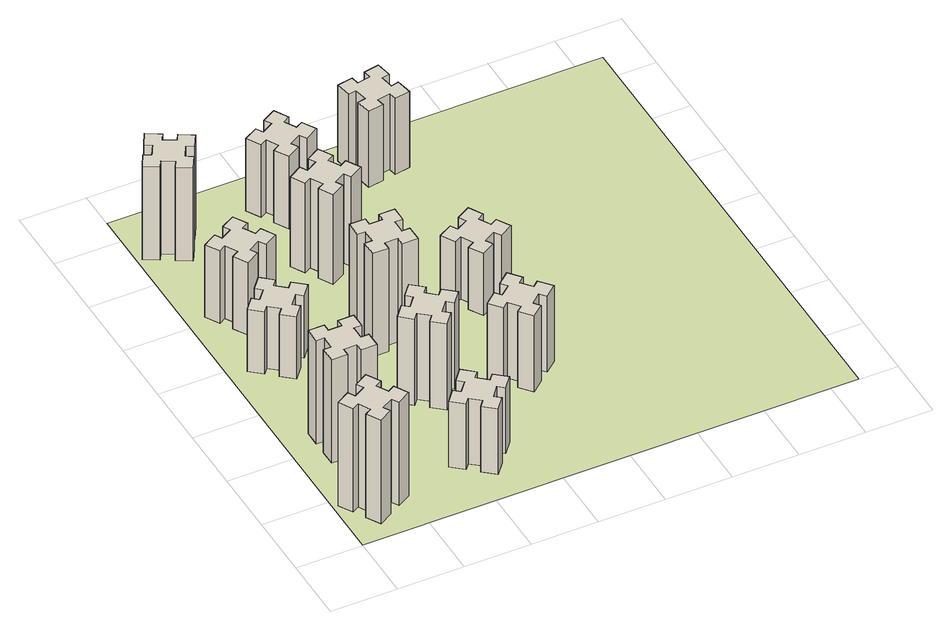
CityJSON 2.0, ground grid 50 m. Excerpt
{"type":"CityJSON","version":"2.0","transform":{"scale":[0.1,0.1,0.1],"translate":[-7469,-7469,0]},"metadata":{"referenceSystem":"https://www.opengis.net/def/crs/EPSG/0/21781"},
"CityObjects":{
"building1":{"type":"Building","attributes":{"class":"1000","function":"1000","usage":"1000","yearOfConstruction":2016,"roofType":"1000","measuredHeight":90,"storeysAboveGround":30,"storeysBelowGround":0},"geometry":[{"type":"Solid","lod":"1","boundaries":[[[[0,1,2,3,4,5,6,7,8,9,10,11,12,13,14,15,16,17,18,19]],[[17,16,20,21]],[[16,15,22,20]],[[15,14,23,22]],[[14,13,24,23]],[[13,12,25,24]],[[12,11,26,25]],[[11,10,27,26]],[[10,9,28,27]],[[9,8,29,28]],[[8,7,30,29]],[[7,6,31,30]],[[6,5,32,31]],[[5,4,33,32]],[[4,3,34,33]],[[3,2,35,34]],[[2,1,36,35]],[[1,0,37,36]],[[0,19,38,37]],[[19,18,39,38]],[[18,17,21,39]],[[24,25,26,27,28,29,30,31,32,33,34,35,36,37,38,39,21,20,22,23]]]]}]},
"building2":{"type":"Building","attributes":{"class":"1000","function":"1000","usage":"1000","yearOfConstruction":2016,"roofType":"1000","measuredHeight":90,"storeysAboveGround":30,"storeysBelowGround":0},"geometry":[{"type":"Solid","lod":"1","boundaries":[[[[40,41,42,43,44,45,46,47,48,49,50,51,52,53,54,55,56,57,58,59]],[[57,56,60,61]],[[56,55,62,60]],[[55,54,63,62]],[[54,53,64,63]],[[53,52,65,64]],[[52,51,66,65]],[[51,50,67,66]],[[50,49,68,67]],[[49,48,69,68]],[[48,47,70,69]],[[47,46,71,70]],[[46,45,72,71]],[[45,44,73,72]],[[44,43,74,73]],[[43,42,75,74]],[[42,41,76,75]],[[41,40,77,76]],[[40,59,78,77]],[[59,58,79,78]],[[58,57,61,79]],[[64,65,66,67,68,69,70,71,72,73,74,75,76,77,78,79,61,60,62,63]]]]}]},
"building3":{"type":"Building","attributes":{"class":"1000","function":"1000","usage":"1000","yearOfConstruction":2016,"roofType":"1000","measuredHeight":54,"storeysAboveGround":30,"storeysBelowGround":0},"geometry":[{"type":"Solid","lod":"1","boundaries":[[[[80,81,82,83,84,85,86,87,88,89,90,91,92,93,94,95,96,97,98,99]],[[97,96,100,101]],[[96,95,102,100]],[[95,94,103,102]],[[94,93,104,103]],[[93,92,105,104]],[[92,91,106,105]],[[91,90,107,106]],[[90,89,108,107]],[[89,88,109,108]],[[88,87,110,109]],[[87,86,111,110]],[[86,85,112,111]],[[85,84,113,112]],[[84,83,114,113]],[[83,82,115,114]],[[82,81,116,115]],[[81,80,117,116]],[[80,99,118,117]],[[99,98,119,118]],[[98,97,101,119]],[[104,105,106,107,108,109,110,111,112,113,114,115,116,117,118,119,101,100,102,103]]]]}]},
"building4":{"type":"Building","attributes":{"class":"1000","function":"1000","usage":"1000","yearOfConstruction":2016,"roofType":"1000","measuredHeight":63,"storeysAboveGround":30,"storeysBelowGround":0},"geometry":[{"type":"Solid","lod":"1","boundaries":[[[[120,121,122,123,124,125,126,127,128,129,130,131,132,133,134,135,136,137,138,139]],[[137,136,140,141]],[[136,135,142,140]],[[135,134,143,142]],[[134,133,144,143]],[[133,132,145,144]],[[132,131,146,145]],[[131,130,147,146]],[[130,129,148,147]],[[129,128,149,148]],[[128,127,150,149]],[[127,126,151,150]],[[126,125,152,151]],[[125,124,153,152]],[[124,123,154,153]],[[123,122,155,154]],[[122,121,156,155]],[[121,120,157,156]],[[120,139,158,157]],[[139,138,159,158]],[[138,137,141,159]],[[144,145,146,147,148,149,150,151,152,153,154,155,156,157,158,159,141,140,142,143]]]]}]},
"building5":{"type":"Building","attributes":{"class":"1000","function":"1000","usage":"1000","yearOfConstruction":2016,"roofType":"1000","measuredHeight":57,"storeysAboveGround":30,"storeysBelowGround":0},"geometry":[{"type":"Solid","lod":"1","boundaries":[[[[160,161,162,163,164,165,166,167,168,169,170,171,172,173,174,175,176,177,178,179]],[[177,176,180,181]],[[176,175,182,180]],[[175,174,183,182]],[[174,173,184,183]],[[173,172,185,184]],[[172,171,186,185]],[[171,170,187,186]],[[170,169,188,187]],[[169,168,189,188]],[[168,167,190,189]],[[167,166,191,190]],[[166,165,192,191]],[[165,164,193,192]],[[164,163,194,193]],[[163,162,195,194]],[[162,161,196,195]],[[161,160,197,196]],[[160,179,198,197]],[[179,178,199,198]],[[178,177,181,199]],[[184,185,186,187,188,189,190,191,192,193,194,195,196,197,198,199,181,180,182,183]]]]}]},
"building6":{"type":"Building","attributes":{"class":"1000","function":"1000","usage":"1000","yearOfConstruction":2016,"roofType":"1000","measuredHeight":81,"storeysAboveGround":30,"storeysBelowGround":0},"geometry":[{"type":"Solid","lod":"1","boundaries":[[[[200,201,202,203,204,205,206,207,208,209,210,211,212,213,214,215,216,217,218,219]],[[217,216,220,221]],[[216,215,222,220]],[[215,214,223,222]],[[214,213,224,223]],[[213,212,225,224]],[[212,211,226,225]],[[211,210,227,226]],[[210,209,228,227]],[[209,208,229,228]],[[208,207,230,229]],[[207,206,231,230]],[[206,205,232,231]],[[205,204,233,232]],[[204,203,234,233]],[[203,202,235,234]],[[202,201,236,235]],[[201,200,237,236]],[[200,219,238,237]],[[219,218,239,238]],[[218,217,221,239]],[[224,225,226,227,228,229,230,231,232,233,234,235,236,237,238,239,221,220,222,223]]]]}]},
"building7":{"type":"Building","attributes":{"class":"1000","function":"1000","usage":"1000","yearOfConstruction":2016,"roofType":"1000","measuredHeight":75,"storeysAboveGround":30,"storeysBelowGround":0},"geometry":[{"type":"Solid","lod":"1","boundaries":[[[[240,241,242,243,244,245,246,247,248,249,250,251,252,253,254,255,256,257,258,259]],[[257,256,260,261]],[[256,255,262,260]],[[255,254,263,262]],[[254,253,264,263]],[[253,252,265,264]],[[252,251,266,265]],[[251,250,267,266]],[[250,249,268,267]],[[249,248,269,268]],[[248,247,270,269]],[[247,246,271,270]],[[246,245,272,271]],[[245,244,273,272]],[[244,243,274,273]],[[243,242,275,274]],[[242,241,276,275]],[[241,240,277,276]],[[240,259,278,277]],[[259,258,279,278]],[[258,257,261,279]],[[264,265,266,267,268,269,270,271,272,273,274,275,276,277,278,279,261,260,262,263]]]]}]},
"building8":{"type":"Building","attributes":{"class":"1000","function":"1000","usage":"1000","yearOfConstruction":2016,"roofType":"1000","measuredHeight":90,"storeysAboveGround":30,"storeysBelowGround":0},"geometry":[{"type":"Solid","lod":"1","boundaries":[[[[280,281,282,283,284,285,286,287,288,289,290,291,292,293,294,295,296,297,298,299]],[[297,296,300,301]],[[296,295,302,300]],[[295,294,303,302]],[[294,293,304,303]],[[293,292,305,304]],[[292,291,306,305]],[[291,290,307,306]],[[290,289,308,307]],[[289,288,309,308]],[[288,287,310,309]],[[287,286,311,310]],[[286,285,312,311]],[[285,284,313,312]],[[284,283,314,313]],[[283,282,315,314]],[[282,281,316,315]],[[281,280,317,316]],[[280,299,318,317]],[[299,298,319,318]],[[298,297,301,319]],[[304,305,306,307,308,309,310,311,312,313,314,315,316,317,318,319,301,300,302,303]]]]}]},
"building9":{"type":"Building","attributes":{"class":"1000","function":"1000","usage":"1000","yearOfConstruction":2016,"roofType":"1000","measuredHeight":78,"storeysAboveGround":30,"storeysBelowGround":0},"geometry":[{"type":"Solid","lod":"1","boundaries":[[[[320,321,322,323,324,325,326,327,328,329,330,331,332,333,334,335,336,337,338,339]],[[337,336,340,341]],[[336,335,342,340]],[[335,334,343,342]],[[334,333,344,343]],[[333,332,345,344]],[[332,331,346,345]],[[331,330,347,346]],[[330,329,348,347]],[[329,328,349,348]],[[328,327,350,349]],[[327,326,351,350]],[[326,325,352,351]],[[325,324,353,352]],[[324,323,354,353]],[[323,322,355,354]],[[322,321,356,355]],[[321,320,357,356]],[[320,339,358,357]],[[339,338,359,358]],[[338,337,341,359]],[[344,345,346,347,348,349,350,351,352,353,354,355,356,357,358,359,341,340,342,343]]]]}]},
"building10":{"type":"Building","attributes":{"class":"1000","function":"1000","usage":"1000","yearOfConstruction":2016,"roofType":"1000","measuredHeight":66,"storeysAboveGround":30,"storeysBelowGround":0},"geometry":[{"type":"Solid","lod":"1","boundaries":[[[[360,361,362,363,364,365,366,367,368,369,370,371,372,373,374,375,376,377,378,379]],[[377,376,380,381]],[[376,375,382,380]],[[375,374,383,382]],[[374,373,384,383]],[[373,372,385,384]],[[372,371,386,385]],[[371,370,387,386]],[[370,369,388,387]],[[369,368,389,388]],[[368,367,390,389]],[[367,366,391,390]],[[366,365,392,391]],[[365,364,393,392]],[[364,363,394,393]],[[363,362,395,394]],[[362,361,396,395]],[[361,360,397,396]],[[360,379,398,397]],[[379,378,399,398]],[[378,377,381,399]],[[384,385,386,387,388,389,390,391,392,393,394,395,396,397,398,399,381,380,382,383]]]]}]},
"building11":{"type":"Building","attributes":{"class":"1000","function":"1000","usage":"1000","yearOfConstruction":2016,"roofType":"1000","measuredHeight":63,"storeysAboveGround":30,"storeysBelowGround":0},"geometry":[{"type":"Solid","lod":"1","boundaries":[[[[400,401,402,403,404,405,406,407,408,409,410,411,412,413,414,415,416,417,418,419]],[[417,416,420,421]],[[416,415,422,420]],[[415,414,423,422]],[[414,413,424,423]],[[413,412,425,424]],[[412,411,426,425]],[[411,410,427,426]],[[410,409,428,427]],[[409,408,429,428]],[[408,407,430,429]],[[407,406,431,430]],[[406,405,432,431]],[[405,404,433,432]],[[404,403,434,433]],[[403,402,435,434]],[[402,401,436,435]],[[401,400,437,436]],[[400,419,438,437]],[[419,418,439,438]],[[418,417,421,439]],[[424,425,426,427,428,429,430,431,432,433,434,435,436,437,438,439,421,420,422,423]]]]}]},
"building12":{"type":"Building","attributes":{"class":"1000","function":"1000","usage":"1000","yearOfConstruction":2016,"roofType":"1000","measuredHeight":54,"storeysAboveGround":30,"storeysBelowGround":0},"geometry":[{"type":"Solid","lod":"1","boundaries":[[[[440,441,442,443,444,445,446,447,448,449,450,451,452,453,454,455,456,457,458,459]],[[457,456,460,461]],[[456,455,462,460]],[[455,454,463,462]],[[454,453,464,463]],[[453,452,465,464]],[[452,451,466,465]],[[451,450,467,466]],[[450,449,468,467]],[[449,448,469,468]],[[448,447,470,469]],[[447,446,471,470]],[[446,445,472,471]],[[445,444,473,472]],[[444,443,474,473]],[[443,442,475,474]],[[442,441,476,475]],[[441,440,477,476]],[[440,459,478,477]],[[459,458,479,478]],[[458,457,461,479]],[[464,465,466,467,468,469,470,471,472,473,474,475,476,477,478,479,461,460,462,463]]]]}]},
"building13":{"type":"Building","attributes":{"class":"1000","function":"1000","usage":"1000","yearOfConstruction":2016,"roofType":"1000","measuredHeight":66,"storeysAboveGround":30,"storeysBelowGround":0},"geometry":[{"type":"Solid","lod":"1","boundaries":[[[[480,481,482,483,484,485,486,487,488,489,490,491,492,493,494,495,496,497,498,499]],[[497,496,500,501]],[[496,495,502,500]],[[495,494,503,502]],[[494,493,504,503]],[[493,492,505,504]],[[492,491,506,505]],[[491,490,507,506]],[[490,489,508,507]],[[489,488,509,508]],[[488,487,510,509]],[[487,486,511,510]],[[486,485,512,511]],[[485,484,513,512]],[[484,483,514,513]],[[483,482,515,514]],[[482,481,516,515]],[[481,480,517,516]],[[480,499,518,517]],[[499,498,519,518]],[[498,497,501,519]],[[504,505,506,507,508,509,510,511,512,513,514,515,516,517,518,519,501,500,502,503]]]]}]},
"landuse1":{"type":"LandUse","attributes":{"name":"plot1","function":"1010"},"geometry":[{"type":"MultiSurface","lod":"1","boundaries":[[[520,521,522,523]]]}]}
},
"vertices":[
[155,364,0],[205,277,0],[153,247,0],[213,143,0],[317,203,0],[287,255,0],[374,305,0],[404,253,0],[508,313,0],[448,417,0],[396,387,0],[346,474,0],[398,504,0],[338,608,0],[234,548,0],[264,496,0],[177,446,0],[147,498,0],[43,438,0],[103,334,0],[177,446,900],[147,498,900],[264,496,900],[234,548,900],[338,608,900],[398,504,900],[346,474,900],[396,387,900],[448,417,900],[508,313,900],[404,253,900],[374,305,900],[287,255,900],[317,203,900],[213,143,900],[153,247,900],[205,277,900],[155,364,900],[103,334,900],[43,438,900],
[265,1065,0],[265,965,0],[205,965,0],[205,845,0],[325,845,0],[325,905,0],[425,905,0],[425,845,0],[545,845,0],[545,965,0],[485,965,0],[485,1065,0],[545,1065,0],[545,1185,0],[425,1185,0],[425,1125,0],[325,1125,0],[325,1185,0],[205,1185,0],[205,1065,0],[325,1125,900],[325,1185,900],[425,1125,900],[425,1185,900],[545,1185,900],[545,1065,900],[485,1065,900],[485,965,900],[545,965,900],[545,845,900],[425,845,900],[425,905,900],[325,905,900],[325,845,900],[205,845,900],[205,965,900],[265,965,900],[265,1065,900],[205,1065,900],[205,1185,900],
[427,1846,0],[492,1923,0],[538,1884,0],[615,1976,0],[523,2053,0],[484,2007,0],[408,2072,0],[446,2118,0],[354,2195,0],[277,2103,0],[323,2064,0],[259,1988,0],[213,2026,0],[136,1934,0],[228,1857,0],[266,1903,0],[343,1839,0],[304,1793,0],[396,1716,0],[473,1808,0],[343,1839,540],[304,1793,540],[266,1903,540],[228,1857,540],[136,1934,540],[213,2026,540],[259,1988,540],[323,2064,540],[277,2103,540],[354,2195,540],[446,2118,540],[408,2072,540],[484,2007,540],[523,2053,540],[615,1976,540],[538,1884,540],[492,1923,540],[427,1846,540],[473,1808,540],[396,1716,540],
[496,2507,0],[446,2594,0],[498,2624,0],[438,2728,0],[334,2668,0],[364,2616,0],[277,2566,0],[247,2618,0],[143,2558,0],[203,2454,0],[255,2484,0],[305,2397,0],[253,2367,0],[313,2263,0],[417,2323,0],[387,2375,0],[474,2425,0],[504,2373,0],[608,2433,0],[548,2537,0],[474,2425,630],[504,2373,630],[387,2375,630],[417,2323,630],[313,2263,630],[253,2367,630],[305,2397,630],[255,2484,630],[203,2454,630],[143,2558,630],[247,2618,630],[277,2566,630],[364,2616,630],[334,2668,630],[438,2728,630],[498,2624,630],[446,2594,630],[496,2507,630],[548,2537,630],[608,2433,630],
[1167,366,0],[1232,443,0],[1278,404,0],[1355,496,0],[1263,573,0],[1224,527,0],[1148,592,0],[1186,638,0],[1094,715,0],[1017,623,0],[1063,584,0],[999,508,0],[953,546,0],[876,454,0],[968,377,0],[1006,423,0],[1083,359,0],[1044,313,0],[1136,236,0],[1213,328,0],[1083,359,570],[1044,313,570],[1006,423,570],[968,377,570],[876,454,570],[953,546,570],[999,508,570],[1063,584,570],[1017,623,570],[1094,715,570],[1186,638,570],[1148,592,570],[1224,527,570],[1263,573,570],[1355,496,570],[1278,404,570],[1232,443,570],[1167,366,570],[1213,328,570],[1136,236,570],
[374,3406,0],[287,3456,0],[317,3508,0],[213,3568,0],[153,3464,0],[205,3434,0],[155,3347,0],[103,3377,0],[43,3273,0],[147,3213,0],[177,3265,0],[264,3215,0],[234,3163,0],[338,3103,0],[398,3207,0],[346,3237,0],[396,3324,0],[448,3294,0],[508,3398,0],[404,3458,0],[396,3324,810],[448,3294,810],[346,3237,810],[398,3207,810],[338,3103,810],[234,3163,810],[264,3215,810],[177,3265,810],[147,3213,810],[43,3273,810],[103,3377,810],[155,3347,810],[205,3434,810],[153,3464,810],[213,3568,810],[317,3508,810],[287,3456,810],[374,3406,810],[404,3458,810],[508,3398,810],
[1224,1267,0],[1148,1332,0],[1186,1378,0],[1094,1455,0],[1017,1363,0],[1063,1324,0],[999,1248,0],[953,1286,0],[876,1194,0],[968,1117,0],[1006,1163,0],[1083,1099,0],[1044,1053,0],[1136,976,0],[1213,1068,0],[1167,1106,0],[1232,1183,0],[1278,1144,0],[1355,1236,0],[1263,1313,0],[1232,1183,750],[1278,1144,750],[1167,1106,750],[1213,1068,750],[1136,976,750],[1044,1053,750],[1083,1099,750],[1006,1163,750],[968,1117,750],[876,1194,750],[953,1286,750],[999,1248,750],[1063,1324,750],[1017,1363,750],[1094,1455,750],[1186,1378,750],[1148,1332,750],[1224,1267,750],[1263,1313,750],[1355,1236,750],
[1165,1965,0],[1065,1965,0],[1065,2025,0],[945,2025,0],[945,1905,0],[1005,1905,0],[1005,1805,0],[945,1805,0],[945,1685,0],[1065,1685,0],[1065,1745,0],[1165,1745,0],[1165,1685,0],[1285,1685,0],[1285,1805,0],[1225,1805,0],[1225,1905,0],[1285,1905,0],[1285,2025,0],[1165,2025,0],[1225,1905,900],[1285,1905,900],[1225,1805,900],[1285,1805,900],[1285,1685,900],[1165,1685,900],[1165,1745,900],[1065,1745,900],[1065,1685,900],[945,1685,900],[945,1805,900],[1005,1805,900],[1005,1905,900],[945,1905,900],[945,2025,900],[1065,2025,900],[1065,1965,900],[1165,1965,900],[1165,2025,900],[1285,2025,900],
[1236,2707,0],[1186,2794,0],[1238,2824,0],[1178,2928,0],[1074,2868,0],[1104,2816,0],[1017,2766,0],[987,2818,0],[883,2758,0],[943,2654,0],[995,2684,0],[1045,2597,0],[993,2567,0],[1053,2463,0],[1157,2523,0],[1127,2575,0],[1214,2625,0],[1244,2573,0],[1348,2633,0],[1288,2737,0],[1214,2625,780],[1244,2573,780],[1127,2575,780],[1157,2523,780],[1053,2463,780],[993,2567,780],[1045,2597,780],[995,2684,780],[943,2654,780],[883,2758,780],[987,2818,780],[1017,2766,780],[1104,2816,780],[1074,2868,780],[1178,2928,780],[1238,2824,780],[1186,2794,780],[1236,2707,780],[1288,2737,780],[1348,2633,780],
[1788,999,0],[1864,1063,0],[1903,1017,0],[1995,1094,0],[1918,1186,0],[1872,1148,0],[1807,1224,0],[1853,1263,0],[1776,1355,0],[1684,1278,0],[1723,1232,0],[1646,1167,0],[1608,1213,0],[1516,1136,0],[1593,1044,0],[1639,1083,0],[1703,1006,0],[1657,968,0],[1734,876,0],[1826,953,0],[1703,1006,660],[1657,968,660],[1639,1083,660],[1593,1044,660],[1516,1136,660],[1608,1213,660],[1646,1167,660],[1723,1232,660],[1684,1278,660],[1776,1355,660],[1853,1263,660],[1807,1224,660],[1872,1148,660],[1918,1186,660],[1995,1094,660],[1903,1017,660],[1864,1063,660],[1788,999,660],[1826,953,660],[1734,876,660],
[1104,3456,0],[1017,3406,0],[987,3458,0],[883,3398,0],[943,3294,0],[995,3324,0],[1045,3237,0],[993,3207,0],[1053,3103,0],[1157,3163,0],[1127,3215,0],[1214,3265,0],[1244,3213,0],[1348,3273,0],[1288,3377,0],[1236,3347,0],[1186,3434,0],[1238,3464,0],[1178,3568,0],[1074,3508,0],[1186,3434,630],[1238,3464,630],[1236,3347,630],[1288,3377,630],[1348,3273,630],[1244,3213,630],[1214,3265,630],[1127,3215,630],[1157,3163,630],[1053,3103,630],[993,3207,630],[1045,3237,630],[995,3324,630],[943,3294,630],[883,3398,630],[987,3458,630],[1017,3406,630],[1104,3456,630],[1074,3508,630],[1178,3568,630],
[1844,2076,0],[1757,2026,0],[1727,2078,0],[1623,2018,0],[1683,1914,0],[1735,1944,0],[1785,1857,0],[1733,1827,0],[1793,1723,0],[1897,1783,0],[1867,1835,0],[1954,1885,0],[1984,1833,0],[2088,1893,0],[2028,1997,0],[1976,1967,0],[1926,2054,0],[1978,2084,0],[1918,2188,0],[1814,2128,0],[1926,2054,540],[1978,2084,540],[1976,1967,540],[2028,1997,540],[2088,1893,540],[1984,1833,540],[1954,1885,540],[1867,1835,540],[1897,1783,540],[1793,1723,540],[1733,1827,540],[1785,1857,540],[1735,1944,540],[1683,1914,540],[1623,2018,540],[1727,2078,540],[1757,2026,540],[1844,2076,540],[1814,2128,540],[1918,2188,540],
[1738,3465,0],[1756,3367,0],[1697,3357,0],[1717,3238,0],[1836,3259,0],[1825,3318,0],[1924,3336,0],[1934,3277,0],[2052,3297,0],[2031,3416,0],[1972,3405,0],[1955,3504,0],[2014,3514,0],[1993,3632,0],[1875,3611,0],[1885,3552,0],[1787,3535,0],[1777,3594,0],[1658,3573,0],[1679,3455,0],[1787,3535,660],[1777,3594,660],[1885,3552,660],[1875,3611,660],[1993,3632,660],[2014,3514,660],[1955,3504,660],[1972,3405,660],[2031,3416,660],[2052,3297,660],[1934,3277,660],[1924,3336,660],[1825,3318,660],[1836,3259,660],[1717,3238,660],[1697,3357,660],[1756,3367,660],[1738,3465,660],[1679,3455,660],[1658,3573,660],
[5,3705,0],[3705,3705,0],[3705,5,0],[5,5,0]
]}
